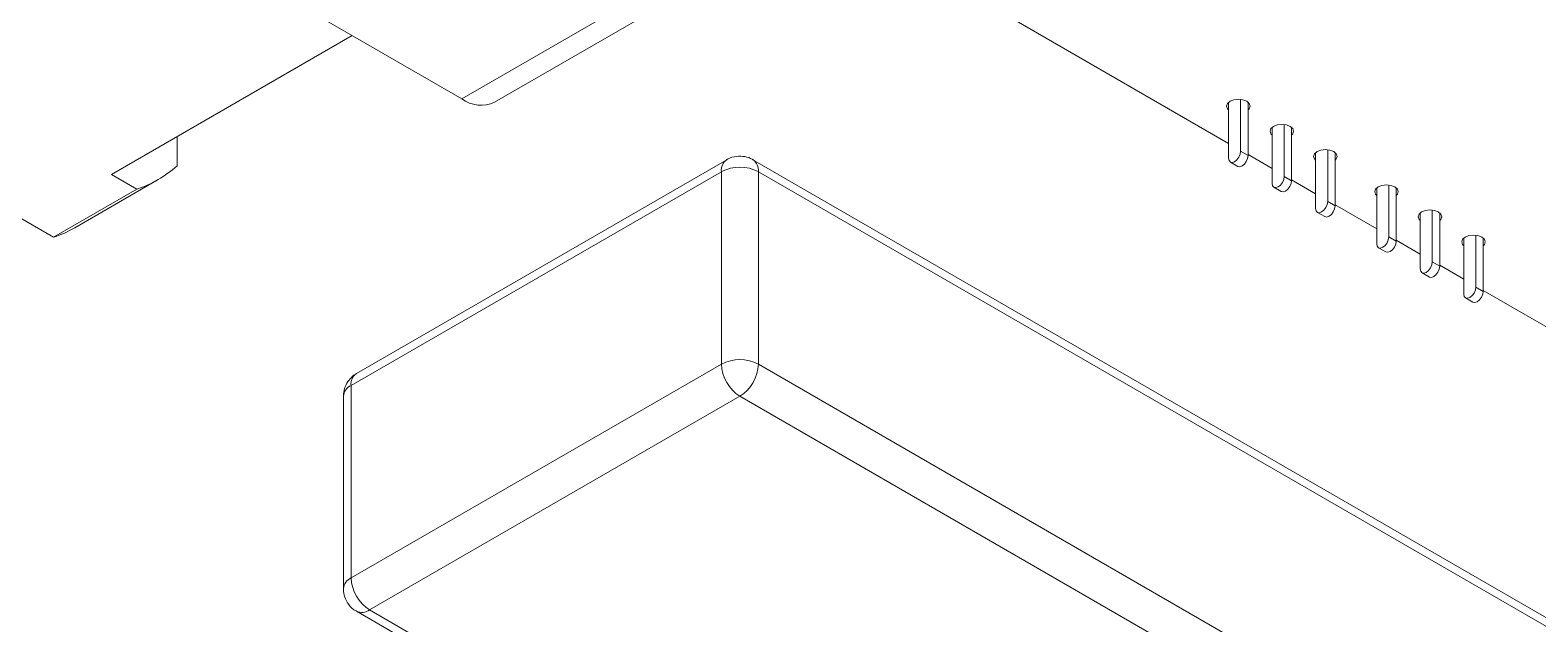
# Model space of a CAD drawing. Header units: millimetres. Extents: x -529 to 1738, y -425 to 849.
# Drawn here: x -39.6 to 18, y 175.4 to 198 of the extents above; entities that cross this region are included whole.
import ezdxf

# ---------------------------------------------------------------- set-up
doc = ezdxf.new("R2010")
doc.units = ezdxf.units.MM

msp = doc.modelspace()

# ---------------------------------------------------------------- linework, layer by layer
at = {"color": 7, "linetype": 'Continuous', "lineweight": 15}
for p, q in [((-23.069, 195.409), (-37.753, 203.885)), ((-23.069, 195.409), (-15.998, 199.491)), ((-21.819, 195.285), (-14.748, 199.367)), ((-2.23, 198.585), (6.216, 193.71)), ((-27.255, 197.825), (-36.447, 192.518)), ((-50.526, 196.972), (-38.663, 190.124)), ((6.216, 195.281), (6.216, 193.144)), ((6.675, 193.409), (6.675, 195.389)), ((6.958, 193.246), (6.958, 195.281)), ((7.877, 194.321), (7.877, 192.184)), ((8.337, 192.45), (8.337, 194.429)), ((8.62, 192.286), (8.62, 194.321)), ((-33.947, 192.849), (-33.947, 193.961)), ((-12.951, 193.089), (-27.093, 184.925)), ((34.394, 166.335), (-11.951, 193.089)), ((6.283, 192.995), (6.566, 192.831)), ((6.958, 193.246), (6.675, 193.409)), ((6.958, 193.281), (7.877, 192.751)), ((9.539, 193.362), (9.539, 191.225)), ((9.999, 191.49), (9.999, 193.47)), ((10.282, 191.327), (10.282, 193.362)), ((-36.447, 192.518), (-35.481, 191.961)), ((-13.158, 192.631), (-27.3, 184.467)), ((-13.158, 185.283), (-13.158, 192.631)), ((-11.744, 185.283), (-11.744, 192.631)), ((8.62, 192.286), (8.337, 192.45)), ((-38.663, 190.124), (-35.481, 191.961)), ((-37.856, 190.49), (-34.674, 192.326)), ((7.945, 192.035), (8.228, 191.872)), ((8.62, 192.322), (9.539, 191.791)), ((11.873, 192.015), (11.873, 189.877)), ((12.333, 190.143), (12.333, 192.122)), ((12.616, 189.98), (12.616, 192.015)), ((10.282, 191.327), (9.999, 191.49)), ((10.282, 191.363), (11.873, 190.444)), ((9.606, 191.076), (9.889, 190.913)), ((13.535, 191.055), (13.535, 188.918)), ((13.995, 189.184), (13.995, 191.163)), ((14.277, 189.02), (14.277, 191.055)), ((12.616, 189.98), (12.333, 190.143)), ((15.197, 190.096), (15.197, 187.959)), ((15.656, 188.224), (15.656, 190.204)), ((15.939, 188.061), (15.939, 190.096)), ((11.941, 189.729), (12.223, 189.565)), ((12.616, 190.015), (13.535, 189.485)), ((14.277, 189.02), (13.995, 189.184)), ((14.277, 189.056), (15.197, 188.525)), ((13.602, 188.769), (13.885, 188.606)), ((15.264, 187.81), (15.547, 187.647)), ((15.939, 188.061), (15.656, 188.224)), ((15.939, 188.097), (22.072, 184.556)), ((-27.3, 177.119), (-13.158, 185.283)), ((-27.3, 184.467), (-27.3, 177.119)), ((-27.593, 184.059), (-27.593, 176.71)), ((-12.451, 184.058), (-26.593, 175.894)), ((-27.093, 175.844), (12.951, 152.728))]:
    msp.add_line(p, q, dxfattribs=at)
at = {"color": 8, "linetype": 'Continuous', "lineweight": 15}
for p, q in [((-11.744, 192.631), (34.101, 166.166)), ((29.481, 161.484), (-11.744, 185.283)), ((29.481, 159.851), (-12.451, 184.058)), ((-26.593, 175.894), (13.243, 152.897))]:
    msp.add_line(p, q, dxfattribs=at)
at = {"color": 7, "linetype": 'Continuous', "lineweight": 15, "flags": 128}
for points in [[(6.216, 194.987), (6.171, 195.034), (6.137, 195.134), (6.171, 195.233), (6.269, 195.318), (6.415, 195.374), (6.587, 195.394), (6.759, 195.374), (6.905, 195.318)], [(6.905, 195.318), (7.003, 195.233), (7.037, 195.134), (7.003, 195.034), (6.958, 194.987)], [(7.877, 194.028), (7.833, 194.075), (7.799, 194.175), (7.833, 194.274), (7.93, 194.358), (8.076, 194.415), (8.249, 194.434), (8.421, 194.415), (8.567, 194.358)], [(8.567, 194.358), (8.664, 194.274), (8.699, 194.175), (8.664, 194.075), (8.62, 194.028)], [(6.675, 193.409), (6.658, 193.297), (6.608, 193.182), (6.533, 193.082), (6.445, 193.011), (6.358, 192.98), (6.283, 192.995), (6.233, 193.052), (6.216, 193.144)], [(6.958, 193.246), (6.941, 193.134), (6.891, 193.019), (6.816, 192.918), (6.728, 192.848), (6.64, 192.817), (6.566, 192.831)], [(9.539, 193.068), (9.495, 193.116), (9.46, 193.215), (9.495, 193.315), (9.592, 193.399), (9.738, 193.455), (9.91, 193.475), (10.083, 193.455), (10.228, 193.399)], [(10.228, 193.399), (10.326, 193.315), (10.36, 193.215), (10.326, 193.116), (10.282, 193.068)], [(8.337, 192.45), (8.319, 192.338), (8.27, 192.223), (8.195, 192.122), (8.107, 192.052), (8.019, 192.021), (7.945, 192.035), (7.895, 192.093), (7.877, 192.184)], [(8.62, 192.286), (8.602, 192.175), (8.553, 192.06), (8.478, 191.959), (8.39, 191.888), (8.302, 191.858), (8.228, 191.872)], [(11.873, 191.721), (11.829, 191.768), (11.794, 191.868), (11.829, 191.967), (11.926, 192.051), (12.072, 192.108), (12.244, 192.128), (12.417, 192.108), (12.563, 192.051)], [(12.563, 192.051), (12.66, 191.967), (12.694, 191.868), (12.66, 191.768), (12.616, 191.721)], [(9.999, 191.49), (9.981, 191.379), (9.931, 191.264), (9.857, 191.163), (9.769, 191.092), (9.681, 191.062), (9.606, 191.076), (9.557, 191.134), (9.539, 191.225)], [(10.282, 191.327), (10.264, 191.215), (10.214, 191.101), (10.14, 191), (10.052, 190.929), (9.964, 190.898), (9.889, 190.913)], [(13.535, 190.762), (13.49, 190.809), (13.456, 190.908), (13.49, 191.008), (13.588, 191.092), (13.734, 191.148), (13.906, 191.168), (14.078, 191.148), (14.224, 191.092)], [(14.224, 191.092), (14.322, 191.008), (14.356, 190.908), (14.322, 190.809), (14.277, 190.762)], [(12.333, 190.143), (12.315, 190.031), (12.266, 189.916), (12.191, 189.816), (12.103, 189.745), (12.015, 189.714), (11.941, 189.729), (11.891, 189.786), (11.873, 189.877)], [(15.197, 189.802), (15.152, 189.85), (15.118, 189.949), (15.152, 190.049), (15.25, 190.133), (15.396, 190.189), (15.568, 190.209), (15.74, 190.189), (15.886, 190.133)], [(15.886, 190.133), (15.984, 190.049), (16.018, 189.949), (15.984, 189.85), (15.939, 189.802)], [(12.616, 189.98), (12.598, 189.868), (12.548, 189.753), (12.474, 189.652), (12.386, 189.581), (12.298, 189.551), (12.223, 189.565)], [(13.995, 189.184), (13.977, 189.072), (13.927, 188.957), (13.853, 188.856), (13.765, 188.785), (13.677, 188.755), (13.602, 188.769), (13.552, 188.827), (13.535, 188.918)], [(14.277, 189.02), (14.26, 188.909), (14.21, 188.794), (14.136, 188.693), (14.048, 188.622), (13.96, 188.592), (13.885, 188.606)], [(15.656, 188.224), (15.639, 188.113), (15.589, 187.998), (15.514, 187.897), (15.426, 187.826), (15.338, 187.796), (15.264, 187.81), (15.214, 187.867), (15.197, 187.959)], [(15.939, 188.061), (15.922, 187.949), (15.872, 187.834), (15.797, 187.734), (15.709, 187.663), (15.621, 187.632), (15.547, 187.647)]]:
    msp.add_lwpolyline(points, dxfattribs=at)
at = {"color": 7, "linetype": 'Continuous', "lineweight": 15}
for centre, radius, start, end in [((-22.339, 196.405), 1.235, 233.79201, 294.89754), ((-36.937, 196.247), 4.527, 288.76276, 311.34386), ((-12.451, 191.267), 1.537, 62.60967, 117.39033), ((-40.126, 194.427), 4.545, 288.77852, 299.96909), ((-12.451, 183.918), 1.537, 62.60967, 117.39033), ((-11.623, 185.352), 1.537, 182.60548, 237.39452), ((-13.279, 185.352), 1.537, 302.60548, 357.39452), ((-25.765, 177.188), 1.537, 182.60548, 237.39452)]:
    msp.add_arc(centre, radius, start, end, dxfattribs=at)
at = {"color": 8, "linetype": 'Continuous', "lineweight": 15}
for centre, radius, start, end in [((-12.668, 192.686), 0.493, 124.89221, 186.30992), ((-12.244, 192.681), 0.503, 354.38041, 54.29292), ((-26.824, 184.528), 0.48, 124.05635, 187.25583), ((-27.092, 184.009), 0.503, 114.37466, 174.3052), ((-27.092, 176.66), 0.503, 114.37604, 174.28931), ((-26.884, 176.291), 0.493, 244.89346, 306.3063)]:
    msp.add_arc(centre, radius, start, end, dxfattribs=at)
at = {"color": 7, "linetype": 'Continuous', "lineweight": 15}
for points, knots in [([(-11.952, 193.087), (-11.96, 193.093), (-12.051, 193.154), (-12.266, 193.221), (-12.589, 193.227), (-12.838, 193.175), (-12.938, 193.092), (-12.947, 193.085)], [0, 0, 0, 0, 0.029516, 0.312858, 0.626801, 0.967522, 1, 1, 1, 1]), ([(-27.093, 184.925), (-27.162, 184.879), (-27.309, 184.782), (-27.407, 184.636), (-27.459, 184.559)], [0, 0, 0, 0, 0.474033, 1, 1, 1, 1]), ([(-27.459, 184.559), (-27.512, 184.443), (-27.586, 184.282), (-27.59, 184.108), (-27.591, 184.059)], [0, 0, 0, 0, 0.722279, 1, 1, 1, 1]), ([(-27.591, 176.71), (-27.591, 176.7), (-27.598, 176.591), (-27.549, 176.372), (-27.393, 176.088), (-27.223, 175.899), (-27.101, 175.854), (-27.091, 175.85)], [0, 0, 0, 0, 0.029647, 0.312953, 0.626857, 0.967536, 1, 1, 1, 1])]:
    msp.add_open_spline(points, degree=3, knots=knots, dxfattribs=at)

doc.saveas('drawing.dxf')
